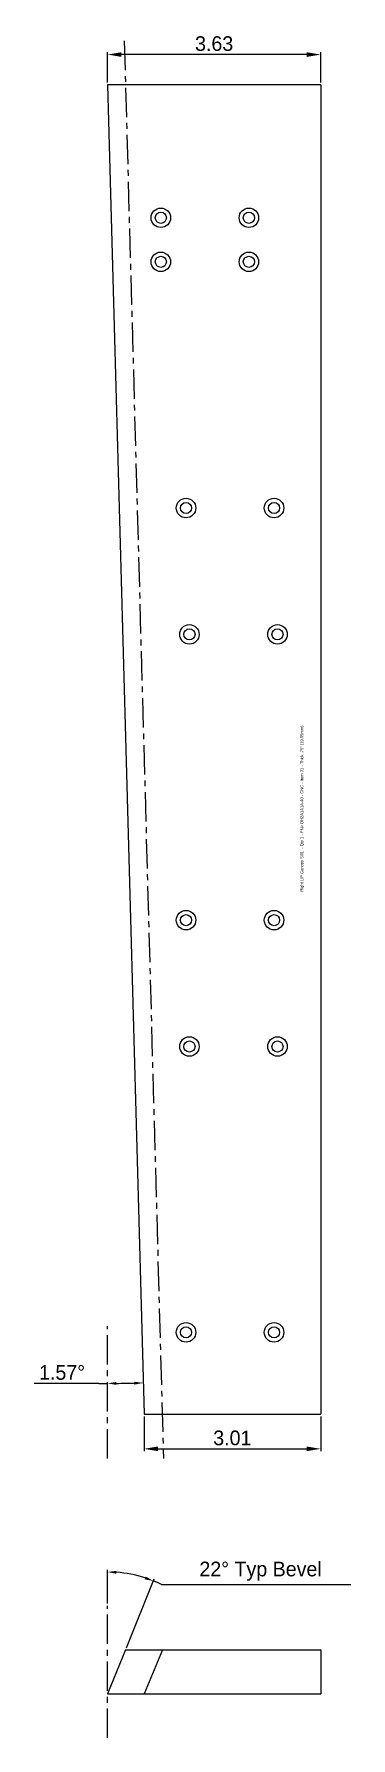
# Model space of a CAD drawing. Extents: x 4.7 to 10.1, y 3.8 to 32.8.
import ezdxf

# ---------------------------------------------------------------- set-up
doc = ezdxf.new("R2010")
doc.units = 0
doc.header["$MEASUREMENT"] = 0
doc.header["$PDSIZE"] = -1
doc.linetypes.add('CENTER', pattern=[0.4, 0.25, -0.05, 0.05, -0.05])
doc.layers.get('0').update_dxf_attribs({"linetype": 'CONTINUOUS'})
doc.layers.get('Defpoints').update_dxf_attribs({"linetype": 'CONTINUOUS'})
doc.layers.add('Info', color=4, linetype='CONTINUOUS')
doc.styles.add('Annotative', font='txt')
doc.dimstyles.get("Standard").update_dxf_attribs({"dimtxt": 0.18, "dimasz": 0.18, "dimexe": 0.18, "dimexo": 0.0625, "dimgap": 0.09, "dimtad": 0, "dimtih": 1, "dimtoh": 1, "dimdec": 4, "dimzin": 0, "dimdsep": 46, "dimtxsty": 'Standard', "dimcen": 0.09, "dimadec": 0, "dimazin": 0, "dimtfac": 1, "dimtdec": 4, "dimtofl": 0, "dimtmove": 0, "dimatfit": 3, "dimfxl": 1, "dimtolj": 1, "dimtzin": 0, "dimarcsym": 0})

# ---------------------------------------------------------------- blocks, each defined once
blk = doc.blocks.new('*D8')
at = {"color": 0, "lineweight": -2, "transparency": 16777216}
for p, q in [((5.929, 6.069), (5.929, 6.645)), ((6.248, 5.316), (6.724, 6.49)), ((6.846, 6.392), (10.075, 6.392))]:
    blk.add_line(p, q, dxfattribs=at)
for start, end in [(72.0684, 85.8589), (63.7862, 67.9273)]:
    blk.add_arc((5.929, 4.53), 2.076, start, end, dxfattribs=at)
at = {"color": 0, "transparency": 16777216}
for points in [[(6.078, 6.575), (6.08, 6.625), (5.929, 6.606)], [(6.577, 6.528), (6.56, 6.481), (6.709, 6.454)]]:
    blk.add_solid(points, dxfattribs=at)
at = {"layer": 'Defpoints', "color": 0, "transparency": 16777216}
for p in [(6.195, 6.589), (5.929, 6.03), (6.233, 5.28), (5.929, 4.53), (5.929, 3.78)]:
    blk.add_point(p, dxfattribs=at)
at = {"color": 0, "transparency": 16777216, "insert": (8.535, 6.619), "char_height": 0.25, "attachment_point": 5}
blk.add_mtext('\\A1;22° Typ Bevel', dxfattribs=at)
blk = doc.blocks.new('*D10')
at = {"color": 0, "lineweight": -2, "transparency": 16777216}
blk.add_line((5.779, 9.818), (4.676, 9.818), dxfattribs=at)
for start, end in [(269.6114, 270), (270.3886, 271.1799)]:
    blk.add_arc((5.929, 31.933), 22.115, start, end, dxfattribs=at)
at = {"color": 0, "transparency": 16777216}
for points in [[(6.079, 9.793), (6.079, 9.843), (5.929, 9.818)], [(6.384, 9.847), (6.385, 9.797), (6.535, 9.826)]]:
    blk.add_solid(points, dxfattribs=at)
at = {"layer": 'Defpoints', "color": 0, "transparency": 16777216}
for p in [(5.929, 31.933), (5.929, 31.933), (6.333, 9.821), (5.929, 9.291), (6.549, 9.291)]:
    blk.add_point(p, dxfattribs=at)
at = {"color": 0, "transparency": 16777216, "insert": (5.153, 10.003), "char_height": 0.25, "attachment_point": 5}
blk.add_mtext('\\A1;1.57°', dxfattribs=at)
blk = doc.blocks.new('*D11')
at = {"color": 0, "lineweight": -2, "transparency": 16777216}
for p, q in [((5.929, 31.972), (5.929, 32.488)), ((9.323, 32.449), (6.165, 32.449)), ((9.559, 31.972), (9.559, 32.488))]:
    blk.add_line(p, q, dxfattribs=at)
at = {"color": 0, "transparency": 16777216}
for points in [[(6.165, 32.488), (6.165, 32.409), (5.929, 32.449)], [(9.323, 32.488), (9.323, 32.409), (9.559, 32.449)]]:
    blk.add_solid(points, dxfattribs=at)
at = {"layer": 'Defpoints', "color": 0, "transparency": 16777216}
for p in [(5.929, 32.449), (5.929, 31.933), (9.559, 31.933)]:
    blk.add_point(p, dxfattribs=at)
at = {"color": 0, "transparency": 16777216, "insert": (7.744, 32.634), "char_height": 0.25, "attachment_point": 5}
blk.add_mtext('\\A1;3.63', dxfattribs=at)
blk = doc.blocks.new('*D12')
at = {"color": 0, "lineweight": -2, "transparency": 16777216}
for p, q in [((6.549, 9.252), (6.549, 8.664)), ((9.559, 9.252), (9.559, 8.664)), ((6.785, 8.703), (9.323, 8.703))]:
    blk.add_line(p, q, dxfattribs=at)
at = {"color": 0, "transparency": 16777216}
for points in [[(6.785, 8.743), (6.785, 8.664), (6.549, 8.703)], [(9.323, 8.743), (9.323, 8.664), (9.559, 8.703)]]:
    blk.add_solid(points, dxfattribs=at)
at = {"layer": 'Defpoints', "color": 0, "transparency": 16777216}
for p in [(6.549, 9.291), (9.559, 9.291), (9.559, 8.703)]:
    blk.add_point(p, dxfattribs=at)
at = {"color": 0, "transparency": 16777216, "insert": (8.054, 8.888), "char_height": 0.25, "attachment_point": 5}
blk.add_mtext('\\A1;3.01', dxfattribs=at)

msp = doc.modelspace()

# ---------------------------------------------------------------- linework, layer by layer
at = {"color": 2, "linetype": 'CENTER', "ltscale": 2}
for p, q in [((6.213, 32.683), (6.88, 8.541)), ((5.929, 8.541), (5.929, 10.791)), ((5.929, 3.78), (5.929, 6.03))]:
    msp.add_line(p, q, dxfattribs=at)
at = {"color": 7, "linetype": 'Continuous'}
for p, q in [((9.559, 31.933), (5.929, 31.933)), ((9.559, 31.933), (9.559, 9.291)), ((6.549, 9.291), (9.559, 9.291))]:
    msp.add_line(p, q, dxfattribs=at)
msp.add_line((5.929, 31.933), (6.549, 9.291))
at = {"color": 0}
for p, q in [((6.233, 5.28), (5.929, 4.53)), ((6.233, 5.28), (9.559, 5.28)), ((6.866, 5.28), (6.549, 4.53)), ((9.559, 5.28), (9.559, 4.53)), ((5.929, 4.53), (9.559, 4.53))]:
    msp.add_line(p, q, dxfattribs=at)
at = {"color": 7, "linetype": 'Continuous'}
for centre in [(6.836, 29.669), (8.336, 29.669), (6.836, 28.919), (8.336, 28.919), (7.265, 24.726), (8.765, 24.726), (7.323, 22.574), (8.823, 22.574), (7.265, 17.707), (8.765, 17.707), (7.323, 15.555), (8.823, 15.555), (7.265, 10.687), (8.765, 10.687)]:
    msp.add_circle(centre, 0.166, dxfattribs=at)
for centre in [(6.836, 29.669), (8.336, 29.669), (6.836, 28.919), (8.336, 28.919), (7.265, 24.726), (8.765, 24.726), (7.323, 22.574), (8.823, 22.574), (7.265, 17.707), (8.765, 17.707), (7.323, 15.555), (8.823, 15.555), (7.265, 10.687), (8.765, 10.687)]:
    msp.add_circle(centre, 0.095)

# ---------------------------------------------------------------- texts
at = {"layer": 'Info', "style": 'Annotative'}
msp.add_text('Right LIP Canopy Sill1  - Qty 1 - PN# OH2A1A1A-40 - CNC - Item 31 - Thick .75" (19.05mm)', height=0.05, rotation=90, dxfattribs=at).set_placement((9.262, 18.192))

# ---------------------------------------------------------------- dimensions: what is measured, and where the dimension line sits
at = {"color": 3}
for base, p1, p2, picture, middle in [((5.929, 32.449), (9.559, 31.933), (5.929, 31.933), '*D11', (7.744, 32.634)), ((9.559, 8.703), (6.549, 9.291), (9.559, 9.291), '*D12', (8.054, 8.888))]:
    dim = msp.add_linear_dim(base=base, p1=p1, p2=p2, dimstyle='Standard', override={"dimtxt": 0.25, "dimasz": 0.236, "dimexe": 0.039, "dimexo": 0.039, "dimgap": 0.06, "dimtad": 1, "dimdec": 2, "dimzin": 1, "dimtdec": 2, "dimtzin": 1}, dxfattribs=at)
    dim.commit()
    dim.dimension.update_dxf_attribs({"geometry": picture, "text_midpoint": middle})
dim = msp.add_angular_dim_2l(base=(6.333, 9.821), line1=((5.929, 31.933), (6.549, 9.291)), line2=((5.929, 31.933), (5.929, 9.291)), dimstyle='Standard', override={"dimtxt": 0.25, "dimasz": 0.15, "dimexe": 0.039, "dimexo": 0.039, "dimgap": 0.06, "dimtad": 1, "dimdec": 2, "dimzin": 1, "dimadec": 2, "dimtdec": 2, "dimtzin": 1}, dxfattribs=at)
dim.commit()
dim.dimension.update_dxf_attribs({"geometry": '*D10', "text_midpoint": (5.153, 10.003)})
dim = msp.add_angular_dim_2l(base=(6.195, 6.589), line1=((5.929, 3.78), (5.929, 6.03)), line2=((6.233, 5.28), (5.929, 4.53)), text='<> Typ Bevel', dimstyle='Standard', override={"dimtxt": 0.25, "dimasz": 0.15, "dimexe": 0.039, "dimexo": 0.039, "dimgap": 0.06, "dimtad": 1, "dimdec": 2, "dimzin": 1, "dimtdec": 2, "dimtzin": 1}, dxfattribs=at)
dim.commit()
dim.dimension.update_dxf_attribs({"geometry": '*D8', "text_midpoint": (8.535, 6.619)})

doc.saveas('drawing.dxf')
